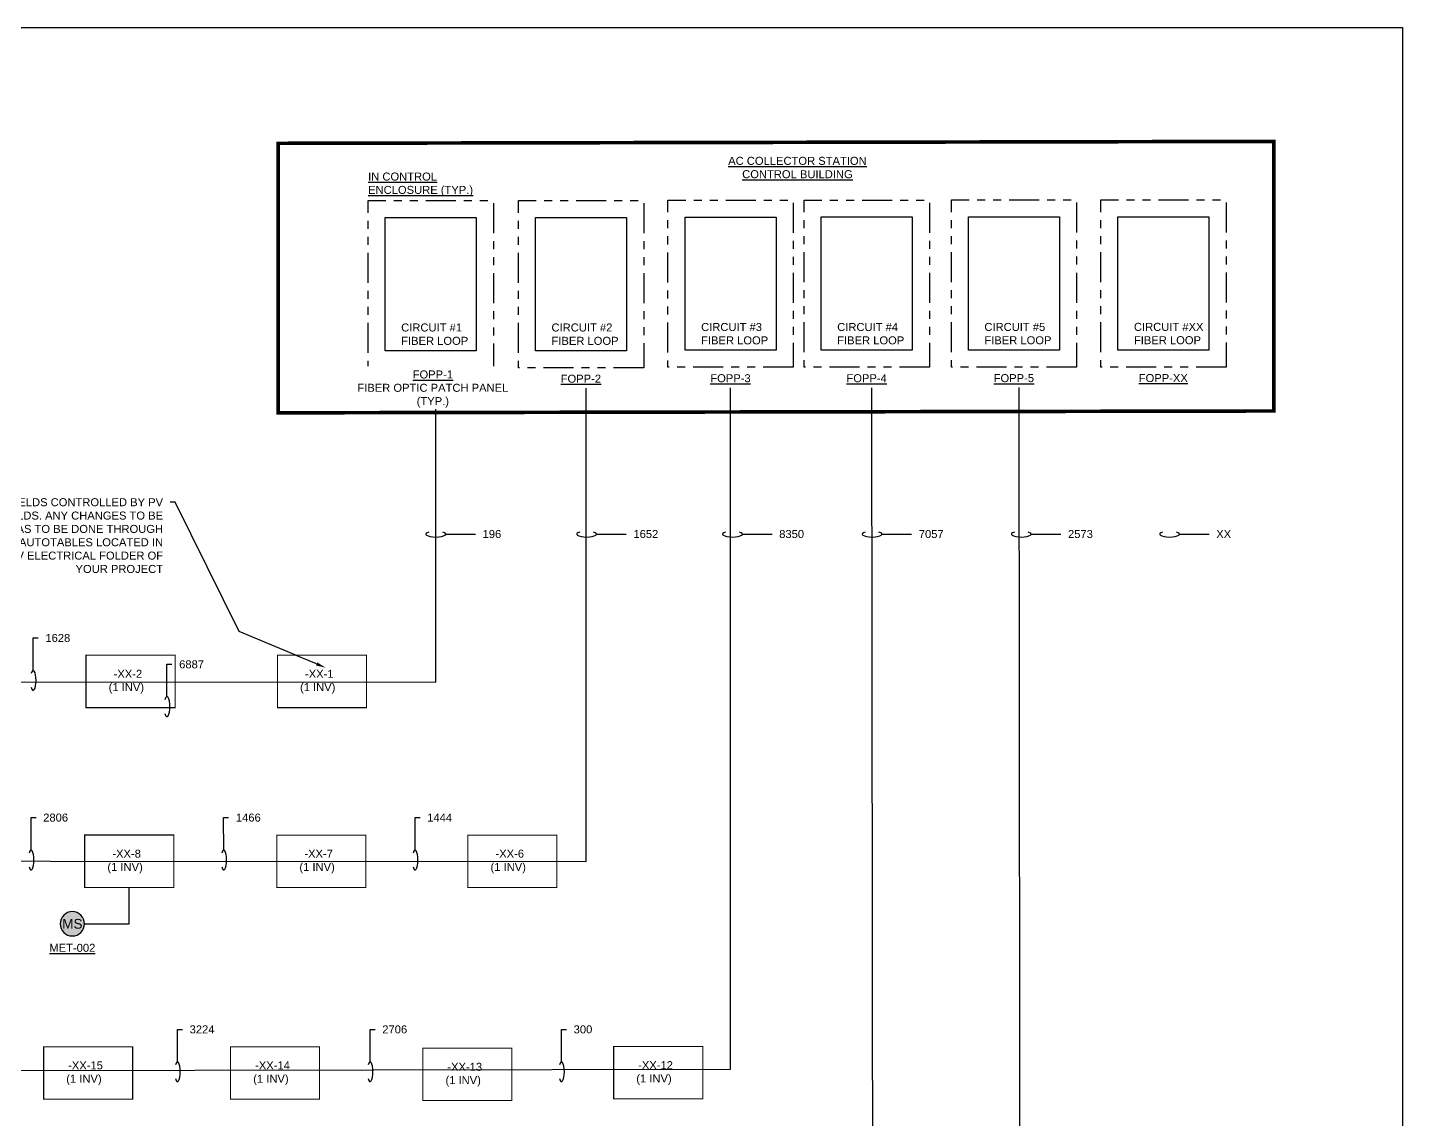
# Model space of a CAD drawing. Header units: feet. Extents: x -17 to 246, y -88 to 32.
# Drawn here: x 111.07 to 128.25, y -48.77 to -35.13 of the extents above; entities that cross this region are included whole.
import ezdxf
from ezdxf import colors
from ezdxf.entities.mleader import LeaderData, LeaderLine
from ezdxf.enums import TextEntityAlignment as Align
from ezdxf.math import Vec2, Vec3

# ---------------------------------------------------------------- set-up
doc = ezdxf.new("R2010")
doc.units = ezdxf.units.FT
doc.header["$MEASUREMENT"] = 0
doc.set_wipeout_variables(frame=1)
for name, pattern in [('PHANTOM', [0.5, 0.25, -0.05, 0.05, -0.05, 0.05, -0.05]), ('PHANTOM2', [1.25, 0.625, -0.125, 0.125, -0.125, 0.125, -0.125]), ('PHANTOM4', [0.6875, 0.3125, 0.0625, -0.0625, 0.0625, -0.0625, 0.0625, -0.0625])]:
    doc.linetypes.add(name, pattern=pattern)
for name, color, linetype in [('E-1LIN-EQPM-ENCL', 8, 'PHANTOM2'), ('E-CABL-FO-6_STND', 121, 'FIBER_OPTIC_6 STRAND'), ('E-DASH', 11, 'PHANTOM4'), ('E-EQPM', 5, 'Continuous'), ('E-TXT', 7, 'Continuous'), ('G-ANNO-TEXT', 1, 'Continuous')]:
    doc.layers.add(name, color=color, linetype=linetype)
doc.layers.add('G-NPLT', color=67, linetype='Continuous', plot=False)
doc.styles.add('NEI-A', font='arial.ttf')
doc.styles.get("Standard").update_dxf_attribs({"font": 'arial.ttf'})
doc.linetypes.add('FIBER_OPTIC_6 STRAND', pattern='A,0.2,-0.05,0,-0.05,0.2,-0.15,["FO",Standard,S=0.1,R=0,X=-0.04,Y=-0.05],-0.25,0.2,-0.05,0,-0.05', length=1.2)
doc.linetypes.add('FIBER_OPTIC_FEEDER (OVERALL.5x)', pattern='A,0.1,-0.025,0,-0.025,0.1,-0.2,["FOF",Standard,S=0.13,R=0,X=-0.18,Y=-0.05],-0.2,0.1,-0.025,0,-0.025', length=0.8)

# ---------------------------------------------------------------- blocks, each defined once
blk = doc.blocks.new('PCS')
blk.add_wipeout([(10.996, 16.644), (12.109, 16.644), (12.109, 15.989), (10.996, 15.989)])
at = {"layer": 'E-1LIN-EQPM-ENCL', "linetype": 'Continuous', "const_width": 0.0135}
blk.add_lwpolyline([(12.109, 16.644), (10.996, 16.644), (10.996, 15.989), (12.109, 15.989)], close=True, dxfattribs=at)
blk = doc.blocks.new('*U27')
h = blk.add_hatch(color=255)
h.dxf.hatch_style = 1
edge = h.paths.add_edge_path()
edge.add_arc((0, 0), 0.15625, 0, 360)
at = {"layer": 'Defpoints', "color": 2}
for p, q in [((0, 0.24375), (0, 0.24375)), ((0, -0.24375), (0, -0.24375))]:
    blk.add_line(p, q, dxfattribs=at)
at = {"layer": 'G-ANNO-TEXT', "linetype": 'Continuous'}
blk.add_circle((0, 0), 0.15625, dxfattribs=at)
at = {"layer": 'G-ANNO-TEXT', "style": 'NEI-A'}
blk.add_attdef('PV_LEGEND_CALLOUT', text='', height=0.125, dxfattribs=at).set_placement((0, 0), align=Align.MIDDLE_CENTER)
blk.add_attdef('PV_LEGEND_DESCRIPTION', text='', height=0.1, dxfattribs=at).set_placement((0.625, 0), align=Align.MIDDLE_LEFT)
blk = doc.blocks.new('Equipment Callout Arrowhead')
at = {"color": 0}
blk.add_ellipse((0, 0), major_axis=(0.99, 0), ratio=0.28679, start_param=-0.799881, end_param=3.941473, dxfattribs=at)

msp = doc.modelspace()

# ---------------------------------------------------------------- linework, layer by layer
at = {"layer": 'E-CABL-FO-6_STND', "ltscale": 0.8, "flags": 128}
msp.add_lwpolyline([(111.781, -46.326), (112.34, -46.328), (112.34, -45.871)], dxfattribs=at)
at = {"layer": 'E-DASH', "flags": 128}
for points in [[(116.891, -39.378), (115.326, -39.378), (115.326, -37.291), (116.891, -37.291)], [(120.64, -39.371), (119.074, -39.371), (119.074, -37.285), (120.64, -37.285)], [(122.341, -39.371), (120.776, -39.371), (120.776, -37.284), (122.341, -37.284)], [(124.181, -39.37), (122.616, -39.37), (122.616, -37.283), (124.181, -37.283)], [(126.05, -39.37), (124.484, -39.37), (124.484, -37.283), (126.05, -37.283)]]:
    msp.add_lwpolyline(points, close=True, dxfattribs=at)
at = {"layer": 'E-EQPM', "color": 5, "flags": 128}
for points in [[(116.677, -39.166), (115.54, -39.166), (115.54, -37.502), (116.677, -37.502)], [(118.556, -39.166), (117.419, -39.166), (117.419, -37.502), (118.556, -37.502)], [(120.425, -39.16), (119.288, -39.16), (119.288, -37.496), (120.425, -37.496)], [(122.127, -39.16), (120.99, -39.16), (120.99, -37.495), (122.127, -37.495)], [(123.967, -39.159), (122.83, -39.159), (122.83, -37.494), (123.967, -37.494)], [(125.836, -39.159), (124.698, -39.159), (124.698, -37.494), (125.836, -37.494)]]:
    msp.add_lwpolyline(points, close=True, dxfattribs=at)
at = {"layer": 'E-TXT', "color": 253, "linetype": 'PHANTOM', "const_width": 0.045}
msp.add_lwpolyline([(114.2, -39.942), (126.646, -39.919), (126.646, -36.551), (114.2, -36.575)], close=True, dxfattribs=at)

# ---------------------------------------------------------------- block references
for p in [(100.804, -59.615), (103.196, -59.615), (103.188, -61.861), (105.577, -61.862), (100.274, -64.506), (102.61, -64.506), (105.014, -64.523), (107.399, -64.503)]:
    msp.add_blockref('PCS', p)
at = {"layer": 'G-ANNO-TEXT'}
ref = msp.add_blockref('*U27', (111.629, -46.326), dxfattribs=dict(at, xscale=-0.9720000292433572, yscale=0.9720000292433572, zscale=0.9720000292433572, rotation=180))
ref.add_attrib('PV_LEGEND_CALLOUT', 'MS', dxfattribs={"height": 0.1215, "style": 'NEI-A'}).set_placement((111.629, -46.326), align=Align.MIDDLE_CENTER)

# ---------------------------------------------------------------- texts
at = {"layer": 'G-ANNO-TEXT', "insert": (120.692, -36.744), "char_height": 0.1, "attachment_point": 2, "style": 'NEI-A'}
msp.add_mtext_dynamic_manual_height_columns('{\\LAC COLLECTOR STATION\\PCONTROL BUILDING}', width=1.85756, gutter_width=0.547, heights=[0.383], dxfattribs=at)
at = {"layer": 'G-ANNO-TEXT', "char_height": 0.1, "style": 'NEI-A'}
for s, insert, width, attachment_point in [('{\\LIN CONTROL ENCLOSURE (TYP.)}', (115.326, -37.237), 1.56549, 7), ('CIRCUIT #1 FIBER LOOP', (115.739, -38.96), 1.15565, 4), ('CIRCUIT #2 FIBER LOOP', (117.618, -38.96), 1.15565, 4), ('CIRCUIT #3 FIBER LOOP', (119.488, -38.954), 1.15565, 4), ('CIRCUIT #4 FIBER LOOP', (121.189, -38.954), 1.15565, 4), ('CIRCUIT #5 FIBER LOOP', (123.029, -38.953), 1.15565, 4), ('CIRCUIT #XX FIBER LOOP', (124.898, -38.952), 1.15565, 4), ('{\\LMET-002}', (111.629, -46.576), 0.27972, 2)]:
    msp.add_mtext(s, dxfattribs=dict(at, insert=insert, width=width, attachment_point=attachment_point))

# ---------------------------------------------------------------- leaders
at = {"layer": 'G-ANNO-TEXT'}
ml = msp.add_multileader_mtext('Standard', dxfattribs=at)
ml.set_content('196', color=256, style='NEI-A')
ml.set_leader_properties()
ml.set_arrow_properties(name='Equipment Callout Arrowhead')
ml.build(insert=Vec2(0, 0))
ml.multileader.update_dxf_attribs({"dogleg_length": 0.0625, "arrow_head_size": 0.125})
ctx = ml.context
ctx.base_point, ctx.char_height, ctx.arrow_head_size, ctx.landing_gap_size, ctx.plane_origin = Vec3(116.667, -41.456), 0.1, 0.125, 0.09, Vec3(116.605, -42.365)
notes = []
notes.append((ctx, [(0, (1, 1, 0), (116.604, -41.456), (1, 0), 0.0625, [(0, [(116.172, -41.458)], 0, [])])]))
ctx.mtext.insert, ctx.mtext.width, ctx.mtext.flow_direction = Vec3(116.757, -41.406), 0.00107, 5
ml = msp.add_multileader_mtext('Standard', dxfattribs=at)
ml.set_content('1652', color=256, style='NEI-A')
ml.set_leader_properties()
ml.set_arrow_properties(name='Equipment Callout Arrowhead')
ml.build(insert=Vec2(0, 0))
ml.multileader.update_dxf_attribs({"dogleg_length": 0.0625, "arrow_head_size": 0.125})
ctx = ml.context
ctx.base_point, ctx.char_height, ctx.arrow_head_size, ctx.landing_gap_size, ctx.plane_origin = Vec3(118.552, -41.456), 0.1, 0.125, 0.09, Vec3(118.489, -42.365)
notes.append((ctx, [(0, (1, 1, 0), (118.489, -41.456), (1, 0), 0.0625, [(0, [(118.057, -41.458)], 0, [])])]))
ctx.mtext.insert, ctx.mtext.width, ctx.mtext.flow_direction = Vec3(118.642, -41.406), 0.00107, 5
ml = msp.add_multileader_mtext('Standard', dxfattribs=at)
ml.set_content('8350', color=256, style='NEI-A')
ml.set_leader_properties()
ml.set_arrow_properties(name='Equipment Callout Arrowhead')
ml.build(insert=Vec2(0, 0))
ml.multileader.update_dxf_attribs({"dogleg_length": 0.0625, "arrow_head_size": 0.125})
ctx = ml.context
ctx.base_point, ctx.char_height, ctx.arrow_head_size, ctx.landing_gap_size, ctx.plane_origin = Vec3(120.374, -41.456), 0.1, 0.125, 0.09, Vec3(120.312, -42.365)
notes.append((ctx, [(0, (1, 1, 0), (120.312, -41.456), (1, 0), 0.0625, [(0, [(119.88, -41.458)], 0, [])])]))
ctx.mtext.insert, ctx.mtext.width, ctx.mtext.flow_direction = Vec3(120.464, -41.406), 0.00107, 5
ml = msp.add_multileader_mtext('Standard', dxfattribs=at)
ml.set_content('7057', color=256, style='NEI-A')
ml.set_leader_properties()
ml.set_arrow_properties(name='Equipment Callout Arrowhead')
ml.build(insert=Vec2(0, 0))
ml.multileader.update_dxf_attribs({"dogleg_length": 0.0625, "arrow_head_size": 0.125})
ctx = ml.context
ctx.base_point, ctx.char_height, ctx.arrow_head_size, ctx.landing_gap_size, ctx.plane_origin = Vec3(122.119, -41.456), 0.1, 0.125, 0.09, Vec3(122.057, -42.365)
notes.append((ctx, [(0, (1, 1, 0), (122.057, -41.456), (1, 0), 0.0625, [(0, [(121.625, -41.458)], 0, [])])]))
ctx.mtext.insert, ctx.mtext.width, ctx.mtext.flow_direction = Vec3(122.209, -41.406), 0.00107, 5
ml = msp.add_multileader_mtext('Standard', dxfattribs=at)
ml.set_content('2573', color=256, style='NEI-A')
ml.set_leader_properties()
ml.set_arrow_properties(name='Equipment Callout Arrowhead')
ml.build(insert=Vec2(0, 0))
ml.multileader.update_dxf_attribs({"dogleg_length": 0.0625, "arrow_head_size": 0.125})
ctx = ml.context
ctx.base_point, ctx.char_height, ctx.arrow_head_size, ctx.landing_gap_size, ctx.plane_origin = Vec3(123.984, -41.456), 0.1, 0.125, 0.09, Vec3(123.922, -42.365)
notes.append((ctx, [(0, (1, 1, 0), (123.921, -41.456), (1, 0), 0.0625, [(0, [(123.49, -41.458)], 0, [])])]))
ctx.mtext.insert, ctx.mtext.width, ctx.mtext.flow_direction = Vec3(124.074, -41.406), 0.00107, 5
ml = msp.add_multileader_mtext('Standard', dxfattribs=at)
ml.set_content('XX', color=256, style='NEI-A')
ml.set_leader_properties()
ml.set_arrow_properties(name='Equipment Callout Arrowhead')
ml.build(insert=Vec2(0, 0))
ml.multileader.update_dxf_attribs({"dogleg_length": 0.0625, "arrow_head_size": 0.125})
ctx = ml.context
ctx.base_point, ctx.char_height, ctx.arrow_head_size, ctx.landing_gap_size, ctx.plane_origin = Vec3(125.837, -41.456), 0.1, 0.125, 0.09, Vec3(125.775, -42.365)
notes.append((ctx, [(0, (1, 1, 0), (125.775, -41.456), (1, 0), 0.0625, [(0, [(125.343, -41.458)], 0, [])])]))
ctx.mtext.insert, ctx.mtext.width, ctx.mtext.flow_direction = Vec3(125.927, -41.406), 0.00107, 5
ml = msp.add_multileader_mtext('Standard', dxfattribs=at)
ml.set_content('1628', color=256, style='NEI-A')
ml.set_leader_properties()
ml.set_arrow_properties(name='Equipment Callout Arrowhead')
ml.build(insert=Vec2(0, 0))
ml.multileader.update_dxf_attribs({"dogleg_length": 0.0625, "arrow_head_size": 0.125})
ctx = ml.context
ctx.base_point, ctx.char_height, ctx.arrow_head_size, ctx.landing_gap_size, ctx.plane_origin = Vec3(111.202, -42.755), 0.1, 0.125, 0.09, Vec3(111.14, -43.285)
notes.append((ctx, [(0, (1, 1, 0), (111.139, -42.755), (1, 0), 0.0625, [(0, [(111.14, -43.285)], 0, [])])]))
ctx.mtext.insert, ctx.mtext.width, ctx.mtext.flow_direction = Vec3(111.292, -42.705), 0.00107, 5
ml = msp.add_multileader_mtext('Standard', dxfattribs=at)
ml.set_content('2806', color=256, style='NEI-A')
ml.set_leader_properties()
ml.set_arrow_properties(name='Equipment Callout Arrowhead')
ml.build(insert=Vec2(0, 0))
ml.multileader.update_dxf_attribs({"dogleg_length": 0.0625, "arrow_head_size": 0.125})
ctx = ml.context
ctx.base_point, ctx.char_height, ctx.arrow_head_size, ctx.landing_gap_size, ctx.plane_origin = Vec3(111.175, -44.999), 0.1, 0.125, 0.09, Vec3(111.113, -45.529)
notes.append((ctx, [(0, (1, 1, 0), (111.113, -44.999), (1, 0), 0.0625, [(0, [(111.113, -45.529)], 0, [])])]))
ctx.mtext.insert, ctx.mtext.width, ctx.mtext.flow_direction = Vec3(111.265, -44.949), 0.00107, 5
ml = msp.add_multileader_mtext('Standard', dxfattribs=at)
ml.set_content('1466', color=256, style='NEI-A')
ml.set_leader_properties()
ml.set_arrow_properties(name='Equipment Callout Arrowhead')
ml.build(insert=Vec2(0, 0))
ml.multileader.update_dxf_attribs({"dogleg_length": 0.0625, "arrow_head_size": 0.125})
ctx = ml.context
ctx.base_point, ctx.char_height, ctx.arrow_head_size, ctx.landing_gap_size, ctx.plane_origin = Vec3(113.583, -44.999), 0.1, 0.125, 0.09, Vec3(113.521, -45.529)
notes.append((ctx, [(0, (1, 1, 0), (113.52, -44.999), (1, 0), 0.0625, [(0, [(113.521, -45.529)], 0, [])])]))
ctx.mtext.insert, ctx.mtext.width, ctx.mtext.flow_direction = Vec3(113.673, -44.949), 0.00107, 5
ml = msp.add_multileader_mtext('Standard', dxfattribs=at)
ml.set_content('1444', color=256, style='NEI-A')
ml.set_leader_properties()
ml.set_arrow_properties(name='Equipment Callout Arrowhead')
ml.build(insert=Vec2(0, 0))
ml.multileader.update_dxf_attribs({"dogleg_length": 0.0625, "arrow_head_size": 0.125})
ctx = ml.context
ctx.base_point, ctx.char_height, ctx.arrow_head_size, ctx.landing_gap_size, ctx.plane_origin = Vec3(115.975, -44.999), 0.1, 0.125, 0.09, Vec3(115.913, -45.529)
notes.append((ctx, [(0, (1, 1, 0), (115.912, -44.999), (1, 0), 0.0625, [(0, [(115.913, -45.529)], 0, [])])]))
ctx.mtext.insert, ctx.mtext.width, ctx.mtext.flow_direction = Vec3(116.065, -44.949), 0.00107, 5
ml = msp.add_multileader_mtext('Standard', dxfattribs=at)
ml.set_content('3224', color=256, style='NEI-A')
ml.set_leader_properties()
ml.set_arrow_properties(name='Equipment Callout Arrowhead')
ml.build(insert=Vec2(0, 0))
ml.multileader.update_dxf_attribs({"dogleg_length": 0.0625, "arrow_head_size": 0.125})
ctx = ml.context
ctx.base_point, ctx.char_height, ctx.arrow_head_size, ctx.landing_gap_size, ctx.plane_origin = Vec3(113.005, -47.645), 0.1, 0.125, 0.09, Vec3(112.943, -48.174)
notes.append((ctx, [(0, (1, 1, 0), (112.942, -47.645), (1, 0), 0.0625, [(0, [(112.943, -48.174)], 0, [])])]))
ctx.mtext.insert, ctx.mtext.width, ctx.mtext.flow_direction = Vec3(113.095, -47.595), 0.00107, 5
ml = msp.add_multileader_mtext('Standard', dxfattribs=at)
ml.set_content('2706', color=256, style='NEI-A')
ml.set_leader_properties()
ml.set_arrow_properties(name='Equipment Callout Arrowhead')
ml.build(insert=Vec2(0, 0))
ml.multileader.update_dxf_attribs({"dogleg_length": 0.0625, "arrow_head_size": 0.125})
ctx = ml.context
ctx.base_point, ctx.char_height, ctx.arrow_head_size, ctx.landing_gap_size, ctx.plane_origin = Vec3(115.413, -47.645), 0.1, 0.125, 0.09, Vec3(115.351, -48.174)
notes.append((ctx, [(0, (1, 1, 0), (115.35, -47.645), (1, 0), 0.0625, [(0, [(115.351, -48.174)], 0, [])])]))
ctx.mtext.insert, ctx.mtext.width, ctx.mtext.flow_direction = Vec3(115.503, -47.595), 0.00107, 5
ml = msp.add_multileader_mtext('Standard', dxfattribs=at)
ml.set_content('300', color=256, style='NEI-A')
ml.set_leader_properties()
ml.set_arrow_properties(name='Equipment Callout Arrowhead')
ml.build(insert=Vec2(0, 0))
ml.multileader.update_dxf_attribs({"dogleg_length": 0.0625, "arrow_head_size": 0.125})
ctx = ml.context
ctx.base_point, ctx.char_height, ctx.arrow_head_size, ctx.landing_gap_size, ctx.plane_origin = Vec3(117.805, -47.645), 0.1, 0.125, 0.09, Vec3(117.743, -48.174)
notes.append((ctx, [(0, (1, 1, 0), (117.742, -47.645), (1, 0), 0.0625, [(0, [(117.743, -48.174)], 0, [])])]))
ctx.mtext.insert, ctx.mtext.width, ctx.mtext.flow_direction = Vec3(117.895, -47.595), 0.00107, 5
for ctx, leaders in notes:
    for number, flags, end, landing, length, lines in leaders:
        leader = LeaderData()
        leader.index, (leader.has_last_leader_line, leader.has_dogleg_vector, leader.attachment_direction) = number, flags
        leader.last_leader_point, leader.dogleg_vector, leader.dogleg_length = Vec3(end), Vec3(landing), length
        for number, points, colour, breaks in lines:
            line = LeaderLine()
            line.index, line.vertices, line.color, line.breaks = number, Vec3.list(points), colors.encode_raw_color(colour), breaks
            leader.lines.append(line)
        ctx.leaders.append(leader)

# ---------------------------------------------------------------- next in the draw order: linework, layer by layer
at = {"color": 120, "linetype": 'FIBER_OPTIC_FEEDER (OVERALL.5x)'}
msp.add_lwpolyline([(103.003, -43.298), (116.174, -43.305), (116.174, -39.639)], dxfattribs=at)

# ---------------------------------------------------------------- next in the draw order: block references
msp.add_blockref('PCS', (100.787, -61.86))

# ---------------------------------------------------------------- next in the draw order: texts
at = {"layer": 'G-ANNO-TEXT', "insert": (125.265, -39.559), "char_height": 0.1, "attachment_point": 8, "style": 'NEI-A', "bg_fill": 3, "box_fill_scale": 1.5, "bg_fill_color": 256, "bg_fill_transparency": 0}
msp.add_mtext_dynamic_manual_height_columns('{\\LFOPP-XX}', width=1.61507, gutter_width=0.547, heights=[0], dxfattribs=at)
at = {"layer": 'G-ANNO-TEXT', "char_height": 0.1, "attachment_point": 5, "style": 'NEI-A'}
for s, insert in [('\xa0-XX-2 \\P(1 INV)', (112.304, -43.301)), ('\xa0-XX-1 \\P(1 INV)', (114.696, -43.301)), ('\xa0-XX-7 \\P(1 INV)', (114.688, -45.548)), ('\xa0-XX-6 \\P(1 INV)', (117.077, -45.548)), ('\xa0-XX-15 \\P(1 INV)', (111.774, -48.193)), ('\xa0-XX-14 \\P(1 INV)', (114.111, -48.193)), ('\xa0-XX-13 \\P(1 INV)', (116.514, -48.211)), ('\xa0-XX-12 \\P(1 INV)', (118.899, -48.19))]:
    msp.add_mtext_dynamic_manual_height_columns(s, width=1.07408, gutter_width=0.547, heights=[0], dxfattribs=dict(at, insert=insert))

# ---------------------------------------------------------------- next in the draw order: leaders
at = {"layer": 'G-ANNO-TEXT'}
ml = msp.add_multileader_mtext('Standard', dxfattribs=at)
ml.set_content('6887', color=256, style='NEI-A')
ml.set_leader_properties()
ml.set_arrow_properties(name='Equipment Callout Arrowhead')
ml.build(insert=Vec2(0, 0))
ml.multileader.update_dxf_attribs({"dogleg_length": 0.0625, "arrow_head_size": 0.125})
ctx = ml.context
ctx.base_point, ctx.char_height, ctx.arrow_head_size, ctx.landing_gap_size, ctx.plane_origin = Vec3(112.874, -43.084), 0.1, 0.125, 0.09, Vec3(112.812, -43.613)
notes = []
notes.append((ctx, [(0, (1, 1, 0), (112.812, -43.084), (1, 0), 0.0625, [(0, [(112.812, -43.613)], 0, [])])]))
ctx.mtext.insert, ctx.mtext.width, ctx.mtext.flow_direction = Vec3(112.964, -43.034), 0.00107, 5
at = {"layer": 'G-NPLT'}
ml = msp.add_multileader_mtext('Standard', dxfattribs=at)
ml.set_content('THESE FIELDS CONTROLLED BY PV AUTOFIELDS. ANY CHANGES TO BE MADE HAS TO BE DONE THROUGH THE PV AUTOTABLES LOCATED IN THE PV ELECTRICAL FOLDER OF YOUR PROJECT', color=256, style='NEI-A')
ml.set_leader_properties()
ml.build(insert=Vec2(0, 0))
ml.multileader.update_dxf_attribs({"dogleg_length": 0.0625, "arrow_head_size": 0.125})
ctx = ml.context
ctx.base_point, ctx.char_height, ctx.arrow_head_size, ctx.landing_gap_size, ctx.plane_origin = Vec3(110.239, -41.06), 0.1, 0.125, 0.09, Vec3(112.47, -41.912)
ctx.text_align_type = 2
notes.append((ctx, [(1, (1, 1, 0), (112.915, -41.06), (-1, 0), 0.0625, [(0, [(114.797, -43.127), (113.715, -42.674)], 0, [])])]))
ctx.mtext.insert, ctx.mtext.width, ctx.mtext.alignment, ctx.mtext.flow_direction = Vec3(112.763, -41.009), 2.56759, 3, 5
for ctx, leaders in notes:
    for number, flags, end, landing, length, lines in leaders:
        leader = LeaderData()
        leader.index, (leader.has_last_leader_line, leader.has_dogleg_vector, leader.attachment_direction) = number, flags
        leader.last_leader_point, leader.dogleg_vector, leader.dogleg_length = Vec3(end), Vec3(landing), length
        for number, points, colour, breaks in lines:
            line = LeaderLine()
            line.index, line.vertices, line.color, line.breaks = number, Vec3.list(points), colors.encode_raw_color(colour), breaks
            leader.lines.append(line)
        ctx.leaders.append(leader)

# ---------------------------------------------------------------- next in the draw order: linework, layer by layer
at = {"color": 120, "linetype": 'FIBER_OPTIC_FEEDER (OVERALL.5x)'}
msp.add_lwpolyline([(106.463, -48.168), (119.857, -48.143), (119.857, -39.629)], dxfattribs=at)
at = {"color": 120, "linetype": 'FIBER_OPTIC_FEEDER (OVERALL.5x)', "flags": 128}
for points in [[(109.566, -50.002), (121.636, -50.01), (121.622, -39.629)], [(112.795, -51.863), (123.476, -51.851), (123.462, -39.626)]]:
    msp.add_lwpolyline(points, dxfattribs=at)

# ---------------------------------------------------------------- next in the draw order: texts
at = {"layer": 'G-ANNO-TEXT', "insert": (112.288, -45.548), "char_height": 0.1, "attachment_point": 5, "style": 'NEI-A'}
msp.add_mtext_dynamic_manual_height_columns('\xa0-XX-8 \\P(1 INV)', width=1.07408, gutter_width=0.547, heights=[0], dxfattribs=at)

# ---------------------------------------------------------------- next in the draw order: texts
at = {"layer": 'G-ANNO-TEXT', "insert": (116.135, -39.876), "char_height": 0.1, "attachment_point": 8, "style": 'NEI-A', "bg_fill": 2}
msp.add_mtext_dynamic_manual_height_columns('{\\LFOPP-1\\P}FIBER OPTIC PATCH PANEL (TYP.)', width=2.04003, gutter_width=0.547, heights=[0], dxfattribs=at)
at = {"layer": 'G-ANNO-TEXT', "char_height": 0.1, "attachment_point": 8, "style": 'NEI-A', "bg_fill": 3, "box_fill_scale": 1.5, "bg_fill_color": 256, "bg_fill_transparency": 0}
for s, width, insert in [('{\\LFOPP-3}', 0.92895, (119.855, -39.561)), ('{\\LFOPP-4}', 1.5459, (121.557, -39.561)), ('{\\LFOPP-5}', 1.58333, (123.397, -39.56))]:
    msp.add_mtext_dynamic_manual_height_columns(s, width=width, gutter_width=0.547, heights=[0], dxfattribs=dict(at, insert=insert))

# ---------------------------------------------------------------- next in the draw order: linework, layer by layer
at = {"layer": 'E-DASH', "flags": 128}
msp.add_lwpolyline([(118.77, -39.378), (117.204, -39.378), (117.204, -37.291), (118.77, -37.291)], close=True, dxfattribs=at)

# ---------------------------------------------------------------- next in the draw order: texts
at = {"layer": 'G-ANNO-TEXT', "insert": (117.985, -39.567), "char_height": 0.1, "attachment_point": 8, "style": 'NEI-A', "bg_fill": 3, "box_fill_scale": 1.5, "bg_fill_color": 256, "bg_fill_transparency": 0}
msp.add_mtext_dynamic_manual_height_columns('{\\LFOPP-2}', width=1.55525, gutter_width=0.547, heights=[0], dxfattribs=at)

# ---------------------------------------------------------------- next in the draw order: linework, layer by layer
at = {"color": 120, "linetype": 'FIBER_OPTIC_FEEDER (OVERALL.5x)'}
msp.add_lwpolyline([(104.656, -45.539), (118.053, -45.546), (118.053, -39.635)], dxfattribs=at)
at = {"layer": 'G-NPLT'}
msp.add_lwpolyline([(101.346, -35.128), (128.255, -35.128), (128.255, -58.139), (101.346, -58.139)], close=True, dxfattribs=at)

doc.saveas('drawing.dxf')
